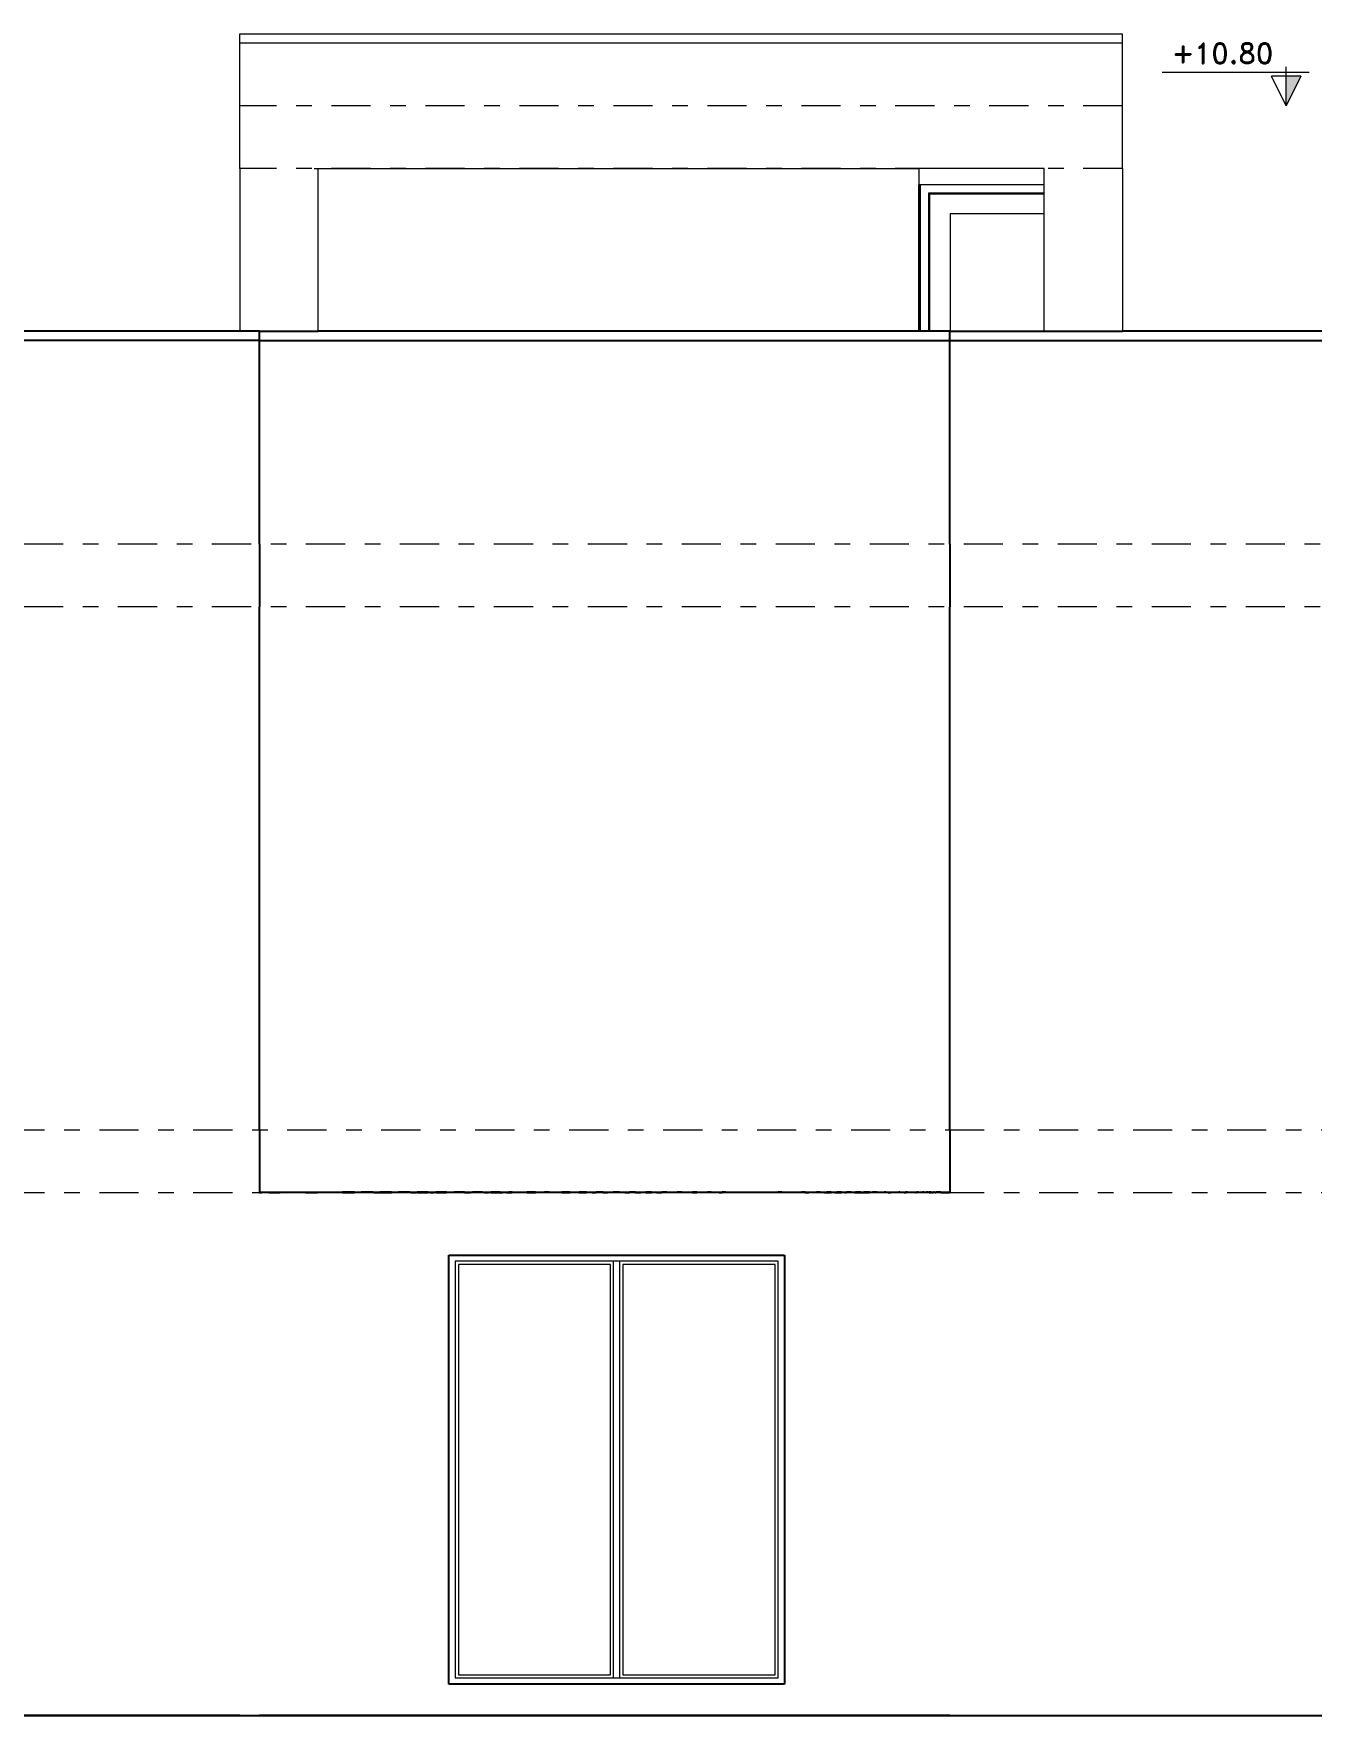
# Model space of a CAD drawing. Header units: metres. Extents: x 294 to 1101, y -498 to -355.
# Drawn here: x 559.78 to 567.95, y -486.5 to -475.76 of the extents above; entities that cross this region are included whole.
import ezdxf

# ---------------------------------------------------------------- set-up
doc = ezdxf.new("R2010")
doc.units = ezdxf.units.M
doc.linetypes.add('DASHDOT2', pattern=[0.5, 0.25, -0.125, 0, -0.125])
for name, color, linetype, lineweight in [('19-JARDINERIA', 80, 'Continuous', 0), ('D', 2, 'Continuous', 13), ('roof', 16, 'DASHDOT2', 18)]:
    doc.layers.add(name, color=color, linetype=linetype, lineweight=lineweight)
doc.styles.add('ROMAND', font='romand.shx', dxfattribs={"height": 0.2})

msp = doc.modelspace()

# ---------------------------------------------------------------- linework, layer by layer
for p, q in [((561.101, -477.665), (551.804, -477.665)), ((561.226, -477.665), (561.101, -477.665)), ((561.226, -477.725), (561.226, -477.665)), ((561.226, -477.665), (561.601, -477.665)), ((565.436, -477.665), (561.601, -477.665)), ((565.44, -477.665), (565.436, -477.665)), ((565.446, -477.665), (565.44, -477.665)), ((565.501, -477.665), (565.446, -477.665)), ((565.507, -477.665), (565.501, -477.665)), ((565.635, -477.665), (565.507, -477.665)), ((565.635, -477.725), (565.635, -477.665)), ((565.635, -477.665), (565.636, -477.665)), ((565.636, -477.665), (566.236, -477.665)), ((566.236, -477.665), (566.736, -477.665)), ((573.662, -477.665), (566.736, -477.665)), ((561.226, -477.725), (551.804, -477.725)), ((561.226, -477.725), (565.635, -477.725)), ((561.226, -478.825), (561.226, -477.725)), ((565.635, -478.825), (565.635, -477.725)), ((565.635, -477.725), (573.462, -477.725)), ((561.226, -479.025), (561.226, -478.825)), ((565.635, -479.025), (565.635, -478.825)), ((561.226, -479.025), (561.226, -479.425)), ((565.635, -479.025), (565.635, -479.425)), ((561.226, -482.765), (561.226, -479.425)), ((565.635, -482.765), (565.635, -479.425)), ((561.226, -482.765), (561.226, -483.164)), ((565.635, -482.765), (565.635, -483.164)), ((561.226, -483.164), (561.226, -483.165)), ((561.226, -483.164), (561.239, -483.164)), ((561.226, -483.165), (561.239, -483.165)), ((561.239, -483.164), (561.239, -483.165)), ((561.239, -483.164), (561.247, -483.164)), ((561.247, -483.165), (561.239, -483.165)), ((561.247, -483.164), (561.247, -483.165)), ((561.247, -483.164), (561.278, -483.164)), ((561.278, -483.165), (561.247, -483.165)), ((561.278, -483.164), (561.278, -483.165)), ((561.278, -483.164), (561.286, -483.164)), ((561.286, -483.165), (561.278, -483.165)), ((561.286, -483.164), (561.286, -483.165)), ((561.286, -483.164), (561.358, -483.164)), ((561.286, -483.165), (561.358, -483.165)), ((561.358, -483.164), (561.358, -483.165)), ((561.358, -483.164), (561.364, -483.164)), ((561.364, -483.165), (561.358, -483.165)), ((561.364, -483.164), (561.364, -483.165)), ((561.364, -483.164), (561.398, -483.164)), ((561.398, -483.165), (561.364, -483.165)), ((561.398, -483.164), (561.398, -483.165)), ((561.398, -483.164), (561.403, -483.164)), ((561.403, -483.165), (561.398, -483.165)), ((561.403, -483.164), (561.403, -483.165)), ((561.403, -483.164), (561.477, -483.164)), ((561.477, -483.165), (561.403, -483.165)), ((561.477, -483.164), (561.477, -483.165)), ((561.477, -483.164), (561.481, -483.164)), ((561.481, -483.165), (561.477, -483.165)), ((561.481, -483.164), (561.481, -483.165)), ((561.481, -483.164), (561.517, -483.164)), ((561.517, -483.165), (561.481, -483.165)), ((561.517, -483.164), (561.517, -483.165)), ((561.517, -483.164), (561.52, -483.164)), ((561.52, -483.165), (561.517, -483.165)), ((561.52, -483.164), (561.52, -483.165)), ((561.52, -483.164), (561.597, -483.164)), ((561.52, -483.165), (561.597, -483.165)), ((561.597, -483.164), (561.597, -483.165)), ((561.597, -483.164), (561.599, -483.164)), ((561.599, -483.165), (561.597, -483.165)), ((561.599, -483.164), (561.599, -483.165)), ((561.599, -483.164), (561.636, -483.164)), ((561.601, -483.165), (561.599, -483.165)), ((561.636, -483.165), (561.601, -483.165)), ((561.636, -483.164), (561.636, -483.165)), ((561.636, -483.164), (561.638, -483.164)), ((561.638, -483.165), (561.636, -483.165)), ((561.638, -483.164), (561.638, -483.165)), ((561.638, -483.164), (561.716, -483.164)), ((561.716, -483.165), (561.638, -483.165)), ((561.716, -483.164), (561.716, -483.165)), ((561.716, -483.164), (561.717, -483.164)), ((561.717, -483.165), (561.716, -483.165)), ((561.717, -483.164), (561.717, -483.165)), ((561.717, -483.164), (561.756, -483.164)), ((561.756, -483.165), (561.717, -483.165)), ((561.756, -483.164), (561.756, -483.165)), ((561.756, -483.164), (561.756, -483.165)), ((561.756, -483.164), (561.756, -483.164)), ((561.834, -483.164), (561.756, -483.164)), ((561.756, -483.165), (561.756, -483.165)), ((561.756, -483.165), (561.834, -483.165)), ((561.834, -483.164), (561.834, -483.165)), ((561.834, -483.164), (561.836, -483.164)), ((561.836, -483.165), (561.834, -483.165)), ((561.836, -483.164), (561.836, -483.165)), ((561.836, -483.164), (561.874, -483.164)), ((561.874, -483.165), (561.836, -483.165)), ((561.874, -483.164), (561.874, -483.165)), ((561.874, -483.164), (561.876, -483.164)), ((561.876, -483.165), (561.874, -483.165)), ((561.876, -483.164), (561.876, -483.165)), ((561.952, -483.164), (561.876, -483.164)), ((561.952, -483.165), (561.876, -483.165)), ((561.952, -483.164), (561.952, -483.165)), ((561.952, -483.164), (561.956, -483.164)), ((561.956, -483.165), (561.952, -483.165)), ((561.956, -483.164), (561.956, -483.165)), ((561.956, -483.164), (561.991, -483.164)), ((561.956, -483.165), (561.991, -483.165)), ((561.991, -483.164), (561.991, -483.165)), ((561.991, -483.164), (561.995, -483.164)), ((561.995, -483.165), (561.991, -483.165)), ((561.995, -483.164), (561.995, -483.165)), ((562.07, -483.164), (561.995, -483.164)), ((561.995, -483.165), (562.07, -483.165)), ((562.07, -483.164), (562.07, -483.165)), ((562.07, -483.164), (562.075, -483.164)), ((562.075, -483.165), (562.07, -483.165)), ((562.075, -483.164), (562.075, -483.165)), ((562.075, -483.164), (562.109, -483.164)), ((562.109, -483.165), (562.075, -483.165)), ((562.109, -483.164), (562.109, -483.165)), ((562.109, -483.164), (562.115, -483.164)), ((562.115, -483.165), (562.109, -483.165)), ((562.115, -483.164), (562.115, -483.165)), ((562.187, -483.164), (562.115, -483.164)), ((562.187, -483.165), (562.115, -483.165)), ((562.187, -483.164), (562.187, -483.165)), ((562.187, -483.164), (562.194, -483.164)), ((562.194, -483.165), (562.187, -483.165)), ((562.194, -483.164), (562.194, -483.165)), ((562.194, -483.164), (562.226, -483.164)), ((562.194, -483.165), (562.226, -483.165)), ((562.226, -483.164), (562.226, -483.165)), ((562.226, -483.164), (562.234, -483.164)), ((562.234, -483.165), (562.226, -483.165)), ((562.234, -483.164), (562.234, -483.165)), ((562.303, -483.164), (562.234, -483.164)), ((562.234, -483.165), (562.303, -483.165)), ((562.303, -483.164), (562.303, -483.165)), ((562.303, -483.164), (562.313, -483.164)), ((562.313, -483.165), (562.303, -483.165)), ((562.313, -483.164), (562.313, -483.165)), ((562.313, -483.164), (562.342, -483.164)), ((562.313, -483.165), (562.342, -483.165)), ((562.342, -483.164), (562.342, -483.165)), ((562.342, -483.164), (562.352, -483.164)), ((562.352, -483.165), (562.342, -483.165)), ((562.352, -483.164), (562.352, -483.165)), ((562.42, -483.164), (562.352, -483.164)), ((562.352, -483.165), (562.42, -483.165)), ((562.42, -483.164), (562.42, -483.165)), ((562.42, -483.164), (562.431, -483.164)), ((562.431, -483.165), (562.42, -483.165)), ((562.431, -483.164), (562.431, -483.165)), ((562.431, -483.164), (562.458, -483.164)), ((562.436, -483.165), (562.431, -483.165)), ((562.458, -483.165), (562.436, -483.165)), ((562.458, -483.164), (562.458, -483.165)), ((562.458, -483.164), (562.47, -483.164)), ((562.47, -483.165), (562.458, -483.165)), ((562.47, -483.164), (562.47, -483.165)), ((562.535, -483.164), (562.47, -483.164)), ((562.535, -483.165), (562.47, -483.165)), ((562.535, -483.164), (562.535, -483.165)), ((562.535, -483.164), (562.548, -483.164)), ((562.535, -483.165), (562.548, -483.165)), ((562.548, -483.164), (562.548, -483.165)), ((562.548, -483.164), (562.573, -483.164)), ((562.548, -483.165), (562.573, -483.165)), ((562.573, -483.164), (562.573, -483.165)), ((562.573, -483.164), (562.587, -483.164)), ((562.587, -483.165), (562.573, -483.165)), ((562.587, -483.164), (562.587, -483.165)), ((562.65, -483.164), (562.587, -483.164)), ((562.65, -483.165), (562.587, -483.165)), ((562.65, -483.164), (562.65, -483.165)), ((562.65, -483.164), (562.664, -483.164)), ((562.664, -483.165), (562.65, -483.165)), ((562.664, -483.164), (562.664, -483.165)), ((562.664, -483.164), (562.688, -483.164)), ((562.664, -483.165), (562.688, -483.165)), ((562.688, -483.164), (562.688, -483.165)), ((562.688, -483.164), (562.703, -483.164)), ((562.703, -483.165), (562.688, -483.165)), ((562.703, -483.164), (562.703, -483.165)), ((562.764, -483.164), (562.703, -483.164)), ((562.703, -483.165), (562.764, -483.165)), ((562.764, -483.164), (562.764, -483.165)), ((562.764, -483.164), (562.78, -483.164)), ((562.764, -483.165), (562.78, -483.165)), ((562.78, -483.164), (562.78, -483.165)), ((562.78, -483.164), (562.801, -483.164)), ((562.801, -483.165), (562.78, -483.165)), ((562.801, -483.164), (562.801, -483.165)), ((562.801, -483.164), (562.818, -483.164)), ((562.801, -483.165), (562.818, -483.165)), ((562.818, -483.164), (562.818, -483.165)), ((562.84, -483.164), (562.818, -483.164)), ((562.818, -483.165), (562.84, -483.165)), ((562.84, -483.164), (562.84, -483.165)), ((562.84, -483.164), (562.876, -483.164)), ((562.876, -483.165), (562.84, -483.165)), ((562.876, -483.164), (562.876, -483.165)), ((562.876, -483.164), (562.895, -483.164)), ((562.895, -483.165), (562.876, -483.165)), ((562.895, -483.164), (562.895, -483.165)), ((562.895, -483.164), (562.914, -483.164)), ((562.914, -483.165), (562.895, -483.165)), ((562.914, -483.164), (562.914, -483.165)), ((562.914, -483.164), (562.933, -483.164)), ((562.933, -483.165), (562.914, -483.165)), ((562.933, -483.164), (562.933, -483.165)), ((562.988, -483.164), (562.933, -483.164)), ((562.933, -483.165), (562.988, -483.165)), ((562.988, -483.164), (562.988, -483.165)), ((562.988, -483.164), (563.008, -483.164)), ((563.008, -483.165), (562.988, -483.165)), ((563.008, -483.164), (563.008, -483.165)), ((563.008, -483.164), (563.025, -483.164)), ((563.025, -483.165), (563.008, -483.165)), ((563.025, -483.164), (563.025, -483.165)), ((563.025, -483.164), (563.046, -483.164)), ((563.046, -483.165), (563.025, -483.165)), ((563.046, -483.164), (563.046, -483.165)), ((563.076, -483.164), (563.046, -483.164)), ((563.076, -483.165), (563.046, -483.165)), ((563.076, -483.164), (563.076, -483.165)), ((563.076, -483.164), (563.098, -483.164)), ((563.098, -483.165), (563.076, -483.165)), ((563.098, -483.164), (563.098, -483.165)), ((563.098, -483.164), (563.12, -483.164)), ((563.12, -483.165), (563.098, -483.165)), ((563.12, -483.164), (563.12, -483.165)), ((563.12, -483.164), (563.135, -483.164)), ((563.135, -483.165), (563.12, -483.165)), ((563.135, -483.164), (563.135, -483.165)), ((563.135, -483.164), (563.157, -483.164)), ((563.157, -483.165), (563.135, -483.165)), ((563.157, -483.164), (563.157, -483.165)), ((563.207, -483.164), (563.157, -483.164)), ((563.157, -483.165), (563.207, -483.165)), ((563.207, -483.164), (563.207, -483.165)), ((563.207, -483.164), (563.231, -483.164)), ((563.231, -483.165), (563.207, -483.165)), ((563.231, -483.164), (563.231, -483.165)), ((563.231, -483.164), (563.244, -483.164)), ((563.244, -483.165), (563.231, -483.165)), ((563.244, -483.164), (563.244, -483.165)), ((563.244, -483.164), (563.268, -483.164)), ((563.268, -483.165), (563.244, -483.165)), ((563.268, -483.164), (563.268, -483.165)), ((563.315, -483.164), (563.268, -483.164)), ((563.268, -483.165), (563.315, -483.165)), ((563.315, -483.164), (563.315, -483.165)), ((563.315, -483.164), (563.34, -483.164)), ((563.34, -483.165), (563.315, -483.165)), ((563.34, -483.164), (563.34, -483.165)), ((563.34, -483.164), (563.342, -483.164)), ((563.342, -483.165), (563.34, -483.165)), ((563.342, -483.164), (563.342, -483.165)), ((563.342, -483.164), (563.351, -483.164)), ((563.351, -483.165), (563.342, -483.165)), ((563.351, -483.164), (563.351, -483.165)), ((563.351, -483.164), (563.376, -483.164)), ((563.351, -483.165), (563.376, -483.165)), ((563.376, -483.164), (563.376, -483.165)), ((563.421, -483.164), (563.376, -483.164)), ((563.421, -483.165), (563.376, -483.165)), ((563.421, -483.164), (563.421, -483.165)), ((563.421, -483.164), (563.448, -483.164)), ((563.421, -483.165), (563.448, -483.165)), ((563.448, -483.164), (563.448, -483.165)), ((563.448, -483.164), (563.456, -483.164)), ((563.456, -483.165), (563.448, -483.165)), ((563.456, -483.164), (563.456, -483.165)), ((563.456, -483.164), (563.484, -483.164)), ((563.484, -483.165), (563.456, -483.165)), ((563.484, -483.164), (563.484, -483.165)), ((563.526, -483.164), (563.484, -483.164)), ((563.526, -483.165), (563.484, -483.165)), ((563.526, -483.164), (563.526, -483.165)), ((563.526, -483.164), (563.554, -483.164)), ((563.554, -483.165), (563.526, -483.165)), ((563.554, -483.164), (563.554, -483.165)), ((563.554, -483.164), (563.56, -483.164)), ((563.56, -483.165), (563.554, -483.165)), ((563.56, -483.164), (563.56, -483.165)), ((563.56, -483.164), (563.589, -483.164)), ((563.56, -483.165), (563.589, -483.165)), ((563.589, -483.164), (563.589, -483.165)), ((563.628, -483.164), (563.589, -483.164)), ((563.628, -483.165), (563.589, -483.165)), ((563.628, -483.164), (563.628, -483.165)), ((563.628, -483.164), (563.658, -483.164)), ((563.628, -483.165), (563.658, -483.165)), ((563.658, -483.164), (563.658, -483.165)), ((563.658, -483.164), (563.662, -483.164)), ((563.662, -483.165), (563.658, -483.165)), ((563.662, -483.164), (563.662, -483.165)), ((563.662, -483.164), (563.693, -483.164)), ((563.693, -483.165), (563.662, -483.165)), ((563.693, -483.164), (563.693, -483.165)), ((563.729, -483.164), (563.693, -483.164)), ((563.693, -483.165), (563.729, -483.165)), ((563.729, -483.164), (563.729, -483.165)), ((563.729, -483.164), (563.761, -483.164)), ((563.761, -483.165), (563.729, -483.165)), ((563.761, -483.164), (563.761, -483.165)), ((563.761, -483.164), (563.762, -483.164)), ((563.761, -483.165), (563.762, -483.165)), ((563.762, -483.164), (563.762, -483.165)), ((563.762, -483.164), (563.795, -483.164)), ((563.762, -483.165), (563.795, -483.165)), ((563.795, -483.164), (563.795, -483.165)), ((563.828, -483.164), (563.795, -483.164)), ((563.828, -483.165), (563.795, -483.165)), ((563.828, -483.164), (563.828, -483.165)), ((563.828, -483.164), (563.86, -483.164)), ((563.86, -483.165), (563.828, -483.165)), ((563.86, -483.164), (563.86, -483.165)), ((563.86, -483.164), (563.861, -483.164)), ((563.861, -483.165), (563.86, -483.165)), ((563.861, -483.164), (563.861, -483.165)), ((563.861, -483.164), (563.894, -483.164)), ((563.894, -483.165), (563.861, -483.165)), ((563.894, -483.164), (563.894, -483.165)), ((563.924, -483.164), (563.894, -483.164)), ((563.924, -483.165), (563.894, -483.165)), ((563.924, -483.164), (563.924, -483.165)), ((563.924, -483.164), (563.956, -483.164)), ((563.956, -483.165), (563.924, -483.165)), ((563.956, -483.164), (563.956, -483.165)), ((563.956, -483.164), (563.96, -483.164)), ((563.96, -483.165), (563.956, -483.165)), ((563.96, -483.164), (563.96, -483.165)), ((563.96, -483.164), (563.992, -483.164)), ((563.992, -483.165), (563.96, -483.165)), ((563.992, -483.164), (563.992, -483.165)), ((564.019, -483.164), (563.992, -483.164)), ((563.992, -483.165), (564.019, -483.165)), ((564.019, -483.164), (564.019, -483.165)), ((564.019, -483.164), (564.05, -483.164)), ((564.05, -483.165), (564.019, -483.165)), ((564.05, -483.164), (564.05, -483.165)), ((564.05, -483.164), (564.056, -483.164)), ((564.056, -483.165), (564.05, -483.165)), ((564.056, -483.164), (564.056, -483.165)), ((564.056, -483.164), (564.087, -483.164)), ((564.087, -483.165), (564.056, -483.165)), ((564.087, -483.164), (564.087, -483.165)), ((564.111, -483.164), (564.087, -483.164)), ((564.111, -483.165), (564.087, -483.165)), ((564.111, -483.164), (564.111, -483.165)), ((564.111, -483.164), (564.142, -483.164)), ((564.142, -483.165), (564.111, -483.165)), ((564.142, -483.164), (564.142, -483.165)), ((564.142, -483.164), (564.149, -483.164)), ((564.149, -483.165), (564.142, -483.165)), ((564.149, -483.164), (564.149, -483.165)), ((564.149, -483.164), (564.161, -483.164)), ((564.161, -483.165), (564.149, -483.165)), ((564.161, -483.164), (564.161, -483.165)), ((564.161, -483.164), (564.18, -483.164)), ((564.161, -483.165), (564.18, -483.165)), ((564.18, -483.164), (564.18, -483.165)), ((564.201, -483.164), (564.18, -483.164)), ((564.201, -483.165), (564.18, -483.165)), ((564.201, -483.164), (564.201, -483.165)), ((564.201, -483.164), (564.231, -483.164)), ((564.231, -483.165), (564.201, -483.165)), ((564.231, -483.164), (564.231, -483.165)), ((564.231, -483.164), (564.241, -483.164)), ((564.241, -483.165), (564.231, -483.165)), ((564.241, -483.164), (564.241, -483.165)), ((564.241, -483.164), (564.271, -483.164)), ((564.271, -483.165), (564.241, -483.165)), ((564.271, -483.164), (564.271, -483.165)), ((564.271, -483.164), (564.289, -483.164)), ((564.289, -483.165), (564.271, -483.165)), ((564.289, -483.164), (564.289, -483.165)), ((564.289, -483.164), (564.318, -483.164)), ((564.318, -483.165), (564.289, -483.165)), ((564.318, -483.164), (564.318, -483.165)), ((564.318, -483.164), (564.33, -483.164)), ((564.33, -483.165), (564.318, -483.165)), ((564.33, -483.164), (564.33, -483.165)), ((564.33, -483.164), (564.359, -483.164)), ((564.359, -483.165), (564.33, -483.165)), ((564.359, -483.164), (564.359, -483.165)), ((564.359, -483.164), (564.374, -483.164)), ((564.374, -483.165), (564.359, -483.165)), ((564.374, -483.164), (564.374, -483.165)), ((564.374, -483.164), (564.402, -483.164)), ((564.402, -483.165), (564.374, -483.165)), ((564.402, -483.164), (564.402, -483.165)), ((564.402, -483.164), (564.416, -483.164)), ((564.416, -483.165), (564.402, -483.165)), ((564.416, -483.164), (564.416, -483.165)), ((564.416, -483.164), (564.444, -483.164)), ((564.444, -483.165), (564.416, -483.165)), ((564.444, -483.164), (564.444, -483.165)), ((564.444, -483.164), (564.456, -483.164)), ((564.456, -483.165), (564.444, -483.165)), ((564.456, -483.164), (564.456, -483.165)), ((564.456, -483.164), (564.483, -483.164)), ((564.483, -483.165), (564.456, -483.165)), ((564.483, -483.164), (564.483, -483.165)), ((564.483, -483.164), (564.5, -483.164)), ((564.5, -483.165), (564.483, -483.165)), ((564.5, -483.164), (564.5, -483.165)), ((564.5, -483.164), (564.527, -483.164)), ((564.527, -483.165), (564.5, -483.165)), ((564.527, -483.164), (564.527, -483.165)), ((564.527, -483.164), (564.536, -483.164)), ((564.536, -483.165), (564.527, -483.165)), ((564.536, -483.164), (564.536, -483.165)), ((564.562, -483.164), (564.536, -483.164)), ((564.562, -483.165), (564.536, -483.165)), ((564.562, -483.164), (564.562, -483.165)), ((564.562, -483.164), (564.581, -483.164)), ((564.578, -483.165), (564.562, -483.165)), ((564.581, -483.165), (564.578, -483.165)), ((564.581, -483.164), (564.581, -483.165)), ((564.581, -483.164), (564.607, -483.164)), ((564.607, -483.165), (564.581, -483.165)), ((564.607, -483.164), (564.607, -483.165)), ((564.607, -483.164), (564.613, -483.164)), ((564.613, -483.165), (564.607, -483.165)), ((564.613, -483.164), (564.613, -483.165)), ((564.613, -483.164), (564.638, -483.164)), ((564.638, -483.165), (564.613, -483.165)), ((564.638, -483.164), (564.638, -483.165)), ((564.638, -483.164), (564.659, -483.164)), ((564.659, -483.165), (564.638, -483.165)), ((564.659, -483.164), (564.659, -483.165)), ((564.659, -483.164), (564.663, -483.164)), ((564.663, -483.165), (564.659, -483.165)), ((564.663, -483.164), (564.663, -483.165)), ((564.663, -483.164), (564.685, -483.164)), ((564.685, -483.165), (564.663, -483.165)), ((564.685, -483.164), (564.685, -483.165)), ((564.685, -483.164), (564.687, -483.164)), ((564.687, -483.165), (564.685, -483.165)), ((564.687, -483.164), (564.687, -483.165)), ((564.711, -483.164), (564.687, -483.164)), ((564.711, -483.165), (564.687, -483.165)), ((564.711, -483.164), (564.711, -483.165)), ((564.711, -483.164), (564.734, -483.164)), ((564.711, -483.165), (564.734, -483.165)), ((564.734, -483.164), (564.734, -483.165)), ((564.734, -483.164), (564.758, -483.164)), ((564.758, -483.165), (564.734, -483.165)), ((564.758, -483.164), (564.758, -483.165)), ((564.758, -483.164), (564.759, -483.164)), ((564.759, -483.165), (564.758, -483.165)), ((564.759, -483.164), (564.759, -483.165)), ((564.759, -483.164), (564.782, -483.164)), ((564.782, -483.165), (564.759, -483.165)), ((564.782, -483.164), (564.782, -483.165)), ((564.807, -483.164), (564.782, -483.164)), ((564.807, -483.165), (564.782, -483.165)), ((564.807, -483.164), (564.807, -483.165)), ((564.807, -483.164), (564.827, -483.164)), ((564.827, -483.165), (564.807, -483.165)), ((564.827, -483.164), (564.827, -483.165)), ((564.827, -483.164), (564.83, -483.164)), ((564.83, -483.165), (564.827, -483.165)), ((564.83, -483.164), (564.83, -483.165)), ((564.83, -483.164), (564.849, -483.164)), ((564.83, -483.165), (564.849, -483.165)), ((564.849, -483.164), (564.849, -483.165)), ((564.876, -483.164), (564.849, -483.164)), ((564.849, -483.165), (564.876, -483.165)), ((564.876, -483.164), (564.876, -483.165)), ((564.876, -483.164), (564.892, -483.164)), ((564.892, -483.165), (564.876, -483.165)), ((564.892, -483.164), (564.892, -483.165)), ((564.892, -483.164), (564.899, -483.164)), ((564.899, -483.165), (564.892, -483.165)), ((564.899, -483.164), (564.899, -483.165)), ((564.899, -483.164), (564.913, -483.164)), ((564.899, -483.165), (564.913, -483.165)), ((564.913, -483.164), (564.913, -483.165)), ((564.942, -483.164), (564.913, -483.164)), ((564.913, -483.165), (564.942, -483.165)), ((564.942, -483.164), (564.942, -483.165)), ((564.942, -483.164), (564.954, -483.164)), ((564.954, -483.165), (564.942, -483.165)), ((564.954, -483.164), (564.954, -483.165)), ((564.954, -483.164), (564.964, -483.164)), ((564.964, -483.165), (564.954, -483.165)), ((564.964, -483.164), (564.964, -483.165)), ((564.964, -483.164), (564.974, -483.164)), ((564.964, -483.165), (564.974, -483.165)), ((564.974, -483.164), (564.974, -483.165)), ((565.005, -483.164), (564.974, -483.164)), ((565.005, -483.165), (564.974, -483.165)), ((565.005, -483.164), (565.005, -483.165)), ((565.005, -483.164), (565.013, -483.164)), ((565.013, -483.165), (565.005, -483.165)), ((565.013, -483.164), (565.013, -483.165)), ((565.013, -483.164), (565.026, -483.164)), ((565.026, -483.165), (565.013, -483.165)), ((565.026, -483.164), (565.026, -483.165)), ((565.026, -483.164), (565.032, -483.164)), ((565.026, -483.165), (565.032, -483.165)), ((565.032, -483.164), (565.032, -483.165)), ((565.065, -483.164), (565.032, -483.164)), ((565.032, -483.165), (565.065, -483.165)), ((565.065, -483.164), (565.065, -483.165)), ((565.065, -483.164), (565.069, -483.164)), ((565.069, -483.165), (565.065, -483.165)), ((565.069, -483.164), (565.069, -483.165)), ((565.069, -483.164), (565.085, -483.164)), ((565.069, -483.165), (565.085, -483.165)), ((565.085, -483.164), (565.085, -483.165)), ((565.085, -483.164), (565.086, -483.164)), ((565.086, -483.165), (565.085, -483.165)), ((565.086, -483.164), (565.086, -483.165)), ((565.121, -483.164), (565.086, -483.164)), ((565.086, -483.165), (565.121, -483.165)), ((565.121, -483.164), (565.121, -483.165)), ((565.121, -483.164), (565.122, -483.164)), ((565.122, -483.165), (565.121, -483.165)), ((565.122, -483.164), (565.122, -483.165)), ((565.122, -483.164), (565.138, -483.164)), ((565.138, -483.165), (565.122, -483.165)), ((565.138, -483.164), (565.138, -483.165)), ((565.138, -483.164), (565.14, -483.164)), ((565.14, -483.165), (565.138, -483.165)), ((565.14, -483.164), (565.14, -483.165)), ((565.17, -483.164), (565.14, -483.164)), ((565.17, -483.165), (565.14, -483.165)), ((565.17, -483.164), (565.17, -483.165)), ((565.17, -483.164), (565.175, -483.164)), ((565.175, -483.165), (565.17, -483.165)), ((565.175, -483.164), (565.175, -483.165)), ((565.175, -483.164), (565.186, -483.164)), ((565.186, -483.165), (565.175, -483.165)), ((565.186, -483.164), (565.186, -483.165)), ((565.186, -483.164), (565.192, -483.164)), ((565.192, -483.165), (565.186, -483.165)), ((565.192, -483.164), (565.192, -483.165)), ((565.192, -483.164), (565.216, -483.164)), ((565.216, -483.165), (565.192, -483.165)), ((565.216, -483.164), (565.216, -483.165)), ((565.225, -483.164), (565.216, -483.164)), ((565.225, -483.165), (565.216, -483.165)), ((565.225, -483.164), (565.225, -483.165)), ((565.225, -483.164), (565.23, -483.164)), ((565.23, -483.165), (565.225, -483.165)), ((565.23, -483.164), (565.23, -483.165)), ((565.23, -483.164), (565.241, -483.164)), ((565.241, -483.165), (565.23, -483.165)), ((565.241, -483.164), (565.241, -483.165)), ((565.241, -483.164), (565.258, -483.164)), ((565.241, -483.165), (565.258, -483.165)), ((565.258, -483.164), (565.258, -483.165)), ((565.258, -483.164), (565.271, -483.164)), ((565.271, -483.165), (565.258, -483.165)), ((565.271, -483.164), (565.271, -483.165)), ((565.271, -483.164), (565.271, -483.165)), ((565.271, -483.164), (565.271, -483.164)), ((565.271, -483.164), (565.286, -483.164)), ((565.286, -483.165), (565.271, -483.165)), ((565.271, -483.165), (565.271, -483.165)), ((565.286, -483.164), (565.286, -483.165)), ((565.286, -483.164), (565.297, -483.164)), ((565.297, -483.165), (565.286, -483.165)), ((565.297, -483.164), (565.297, -483.165)), ((565.297, -483.164), (565.309, -483.164)), ((565.309, -483.165), (565.297, -483.165)), ((565.309, -483.164), (565.309, -483.165)), ((565.314, -483.164), (565.309, -483.164)), ((565.314, -483.165), (565.309, -483.165)), ((565.314, -483.164), (565.314, -483.165)), ((565.314, -483.164), (565.328, -483.164)), ((565.328, -483.165), (565.314, -483.165)), ((565.328, -483.164), (565.328, -483.165)), ((565.328, -483.164), (565.332, -483.164)), ((565.332, -483.165), (565.328, -483.165)), ((565.332, -483.164), (565.332, -483.165)), ((565.332, -483.164), (565.343, -483.164)), ((565.343, -483.165), (565.332, -483.165)), ((565.343, -483.164), (565.343, -483.165)), ((565.343, -483.164), (565.354, -483.164)), ((565.343, -483.165), (565.354, -483.165)), ((565.354, -483.164), (565.354, -483.165)), ((565.363, -483.164), (565.354, -483.164)), ((565.363, -483.165), (565.354, -483.165)), ((565.363, -483.164), (565.363, -483.165)), ((565.363, -483.164), (565.366, -483.164)), ((565.366, -483.165), (565.363, -483.165)), ((565.366, -483.164), (565.366, -483.165)), ((565.366, -483.164), (565.373, -483.164)), ((565.373, -483.165), (565.366, -483.165)), ((565.373, -483.164), (565.373, -483.165)), ((565.373, -483.164), (565.389, -483.164)), ((565.389, -483.165), (565.373, -483.165)), ((565.389, -483.164), (565.389, -483.165)), ((565.389, -483.164), (565.392, -483.164)), ((565.392, -483.165), (565.389, -483.165)), ((565.392, -483.164), (565.392, -483.165)), ((565.392, -483.164), (565.4, -483.164)), ((565.4, -483.165), (565.392, -483.165)), ((565.4, -483.164), (565.4, -483.165)), ((565.4, -483.164), (565.4, -483.165)), ((565.4, -483.164), (565.4, -483.164)), ((565.4, -483.164), (565.416, -483.164)), ((565.416, -483.165), (565.4, -483.165)), ((565.4, -483.165), (565.4, -483.165)), ((565.416, -483.164), (565.416, -483.165)), ((565.416, -483.164), (565.421, -483.164)), ((565.416, -483.165), (565.421, -483.165)), ((565.421, -483.164), (565.421, -483.165)), ((565.421, -483.164), (565.423, -483.164)), ((565.423, -483.165), (565.421, -483.165)), ((565.423, -483.164), (565.423, -483.165)), ((565.431, -483.164), (565.423, -483.164)), ((565.431, -483.165), (565.423, -483.165)), ((565.431, -483.164), (565.431, -483.165)), ((565.431, -483.164), (565.437, -483.164)), ((565.437, -483.165), (565.431, -483.165)), ((565.437, -483.164), (565.437, -483.165)), ((565.437, -483.164), (565.443, -483.164)), ((565.443, -483.165), (565.437, -483.165)), ((565.443, -483.164), (565.443, -483.165)), ((565.443, -483.164), (565.45, -483.164)), ((565.45, -483.165), (565.443, -483.165)), ((565.45, -483.164), (565.45, -483.165)), ((565.45, -483.164), (565.454, -483.164)), ((565.454, -483.165), (565.45, -483.165)), ((565.454, -483.164), (565.454, -483.165)), ((565.454, -483.164), (565.459, -483.164)), ((565.459, -483.165), (565.454, -483.165)), ((565.459, -483.164), (565.459, -483.165)), ((565.459, -483.164), (565.459, -483.165)), ((565.459, -483.164), (565.459, -483.164)), ((565.468, -483.164), (565.459, -483.164)), ((565.468, -483.165), (565.459, -483.165)), ((565.459, -483.165), (565.459, -483.165)), ((565.468, -483.164), (565.468, -483.165)), ((565.468, -483.164), (565.471, -483.164)), ((565.471, -483.165), (565.468, -483.165)), ((565.471, -483.164), (565.471, -483.165)), ((565.471, -483.164), (565.475, -483.164)), ((565.475, -483.165), (565.471, -483.165)), ((565.475, -483.164), (565.475, -483.165)), ((565.475, -483.164), (565.478, -483.164)), ((565.478, -483.165), (565.475, -483.165)), ((565.478, -483.164), (565.478, -483.165)), ((565.478, -483.164), (565.48, -483.164)), ((565.48, -483.165), (565.478, -483.165)), ((565.48, -483.164), (565.48, -483.165)), ((565.48, -483.164), (565.482, -483.164)), ((565.482, -483.165), (565.48, -483.165)), ((565.482, -483.164), (565.482, -483.165)), ((565.482, -483.164), (565.484, -483.164)), ((565.484, -483.165), (565.482, -483.165)), ((565.484, -483.164), (565.484, -483.165)), ((565.484, -483.164), (565.485, -483.164)), ((565.485, -483.165), (565.484, -483.165)), ((565.485, -483.164), (565.485, -483.165)), ((565.485, -483.164), (565.486, -483.164)), ((565.486, -483.165), (565.485, -483.165)), ((565.486, -483.164), (565.486, -483.165)), ((565.496, -483.164), (565.486, -483.164)), ((565.496, -483.165), (565.486, -483.165)), ((565.496, -483.164), (565.496, -483.165)), ((565.496, -483.164), (565.502, -483.164)), ((565.502, -483.165), (565.496, -483.165)), ((565.502, -483.164), (565.502, -483.165)), ((565.514, -483.164), (565.502, -483.164)), ((565.502, -483.165), (565.514, -483.165)), ((565.514, -483.164), (565.514, -483.165)), ((565.514, -483.164), (565.519, -483.164)), ((565.519, -483.165), (565.514, -483.165)), ((565.519, -483.164), (565.519, -483.165)), ((565.519, -483.164), (565.527, -483.164)), ((565.519, -483.165), (565.527, -483.165)), ((565.527, -483.164), (565.527, -483.165)), ((565.527, -483.164), (565.531, -483.164)), ((565.531, -483.165), (565.527, -483.165)), ((565.531, -483.164), (565.531, -483.165)), ((565.537, -483.164), (565.531, -483.164)), ((565.537, -483.165), (565.531, -483.165)), ((565.537, -483.164), (565.537, -483.165)), ((565.537, -483.164), (565.54, -483.164)), ((565.54, -483.165), (565.537, -483.165)), ((565.54, -483.164), (565.54, -483.165)), ((565.54, -483.164), (565.544, -483.164)), ((565.54, -483.165), (565.544, -483.165)), ((565.544, -483.164), (565.544, -483.165)), ((565.544, -483.164), (565.545, -483.164)), ((565.545, -483.165), (565.544, -483.165)), ((565.545, -483.164), (565.545, -483.165)), ((565.545, -483.164), (565.546, -483.164)), ((565.546, -483.165), (565.545, -483.165)), ((565.546, -483.164), (565.546, -483.165)), ((565.576, -483.164), (565.546, -483.164)), ((565.576, -483.165), (565.546, -483.165)), ((565.576, -483.164), (565.576, -483.165)), ((565.576, -483.164), (565.635, -483.164)), ((565.576, -483.165), (565.635, -483.165)), ((565.635, -483.164), (565.635, -483.165)), ((562.436, -486.305), (562.436, -483.565)), ((562.436, -483.565), (564.578, -483.565)), ((564.578, -483.565), (564.578, -486.305)), ((564.578, -486.305), (562.436, -486.305)), ((561.101, -486.505), (559.62, -486.505)), ((559.62, -486.505), (560.454, -486.505)), ((560.454, -486.505), (561.226, -486.505)), ((561.101, -486.505), (561.601, -486.505)), ((565.635, -486.505), (561.226, -486.505)), ((561.226, -486.505), (562.304, -486.505)), ((562.436, -486.505), (561.601, -486.505)), ((562.304, -486.505), (562.436, -486.505)), ((564.578, -486.505), (562.436, -486.505)), ((562.436, -486.505), (564.578, -486.505)), ((562.665, -486.505), (562.577, -486.505)), ((562.618, -486.505), (562.617, -486.505)), ((562.617, -486.505), (562.618, -486.505)), ((562.619, -486.505), (562.618, -486.505)), ((562.618, -486.505), (562.618, -486.505)), ((562.618, -486.505), (562.618, -486.505)), ((562.618, -486.505), (562.619, -486.505)), ((562.62, -486.505), (562.619, -486.505)), ((562.619, -486.505), (562.62, -486.505)), ((562.622, -486.505), (562.62, -486.505)), ((562.62, -486.505), (562.622, -486.505)), ((562.624, -486.505), (562.622, -486.505)), ((562.622, -486.505), (562.624, -486.505)), ((562.626, -486.505), (562.624, -486.505)), ((562.624, -486.505), (562.626, -486.505)), ((562.628, -486.505), (562.626, -486.505)), ((562.626, -486.505), (562.628, -486.505)), ((562.631, -486.505), (562.628, -486.505)), ((562.628, -486.505), (562.631, -486.505)), ((562.634, -486.505), (562.631, -486.505)), ((562.631, -486.505), (562.634, -486.505)), ((562.637, -486.505), (562.634, -486.505)), ((562.634, -486.505), (562.637, -486.505)), ((562.641, -486.505), (562.637, -486.505)), ((562.637, -486.505), (562.641, -486.505)), ((562.645, -486.505), (562.641, -486.505)), ((562.641, -486.505), (562.645, -486.505)), ((562.649, -486.505), (562.645, -486.505)), ((562.645, -486.505), (562.649, -486.505)), ((562.653, -486.505), (562.649, -486.505)), ((562.649, -486.505), (562.653, -486.505)), ((562.657, -486.505), (562.653, -486.505)), ((562.653, -486.505), (562.657, -486.505)), ((562.662, -486.505), (562.657, -486.505)), ((562.657, -486.505), (562.662, -486.505)), ((562.667, -486.505), (562.662, -486.505)), ((562.662, -486.505), (562.667, -486.505)), ((562.666, -486.505), (562.665, -486.505)), ((562.665, -486.505), (562.665, -486.505)), ((562.665, -486.505), (562.665, -486.505)), ((562.665, -486.505), (562.665, -486.505)), ((562.665, -486.505), (562.665, -486.505)), ((562.665, -486.505), (562.666, -486.505)), ((562.667, -486.505), (562.666, -486.505)), ((562.666, -486.505), (562.666, -486.505)), ((562.666, -486.505), (562.666, -486.505)), ((562.666, -486.505), (562.667, -486.505)), ((562.668, -486.505), (562.667, -486.505)), ((562.667, -486.505), (562.667, -486.505)), ((562.667, -486.505), (562.667, -486.505)), ((562.667, -486.505), (562.668, -486.505)), ((562.672, -486.505), (562.667, -486.505)), ((562.667, -486.505), (562.672, -486.505)), ((562.669, -486.505), (562.668, -486.505)), ((562.668, -486.505), (562.669, -486.505)), ((562.671, -486.505), (562.669, -486.505)), ((562.669, -486.505), (562.671, -486.505)), ((562.672, -486.505), (562.671, -486.505)), ((562.671, -486.505), (562.672, -486.505)), ((562.673, -486.505), (562.672, -486.505)), ((562.672, -486.505), (562.673, -486.505)), ((562.677, -486.505), (562.672, -486.505)), ((562.672, -486.505), (562.677, -486.505)), ((562.675, -486.505), (562.673, -486.505)), ((562.673, -486.505), (562.675, -486.505)), ((562.676, -486.505), (562.675, -486.505)), ((562.675, -486.505), (562.676, -486.505)), ((562.678, -486.505), (562.676, -486.505)), ((562.676, -486.505), (562.678, -486.505)), ((562.682, -486.505), (562.677, -486.505)), ((562.677, -486.505), (562.682, -486.505)), ((562.679, -486.505), (562.678, -486.505)), ((562.678, -486.505), (562.679, -486.505)), ((562.681, -486.505), (562.679, -486.505)), ((562.679, -486.505), (562.681, -486.505)), ((562.683, -486.505), (562.681, -486.505)), ((562.681, -486.505), (562.683, -486.505)), ((562.687, -486.505), (562.682, -486.505)), ((562.682, -486.505), (562.687, -486.505)), ((562.685, -486.505), (562.683, -486.505)), ((562.683, -486.505), (562.685, -486.505)), ((562.687, -486.505), (562.685, -486.505)), ((562.685, -486.505), (562.687, -486.505)), ((562.689, -486.505), (562.687, -486.505)), ((562.687, -486.505), (562.689, -486.505)), ((562.692, -486.505), (562.687, -486.505)), ((562.687, -486.505), (562.692, -486.505)), ((562.691, -486.505), (562.689, -486.505)), ((562.689, -486.505), (562.691, -486.505)), ((562.693, -486.505), (562.691, -486.505)), ((562.691, -486.505), (562.693, -486.505)), ((562.698, -486.505), (562.692, -486.505)), ((562.692, -486.505), (562.698, -486.505)), ((562.695, -486.505), (562.693, -486.505)), ((562.693, -486.505), (562.695, -486.505)), ((562.698, -486.505), (562.695, -486.505)), ((562.695, -486.505), (562.698, -486.505)), ((562.698, -486.505), (562.7, -486.505)), ((562.7, -486.505), (562.698, -486.505)), ((562.698, -486.505), (562.703, -486.505)), ((562.703, -486.505), (562.698, -486.505)), ((562.7, -486.505), (562.702, -486.505)), ((562.702, -486.505), (562.7, -486.505)), ((562.702, -486.505), (562.704, -486.505)), ((562.704, -486.505), (562.702, -486.505)), ((562.703, -486.505), (562.708, -486.505)), ((562.708, -486.505), (562.703, -486.505)), ((562.704, -486.505), (562.706, -486.505)), ((562.706, -486.505), (562.704, -486.505)), ((562.706, -486.505), (562.708, -486.505)), ((562.708, -486.505), (562.706, -486.505)), ((562.708, -486.505), (562.71, -486.505)), ((562.71, -486.505), (562.708, -486.505)), ((562.708, -486.505), (562.713, -486.505)), ((562.713, -486.505), (562.708, -486.505)), ((562.71, -486.505), (562.712, -486.505)), ((562.712, -486.505), (562.71, -486.505)), ((562.712, -486.505), (562.714, -486.505)), ((562.714, -486.505), (562.712, -486.505)), ((562.713, -486.505), (562.718, -486.505)), ((562.718, -486.505), (562.713, -486.505)), ((562.714, -486.505), (562.716, -486.505)), ((562.716, -486.505), (562.714, -486.505)), ((562.716, -486.505), (562.717, -486.505)), ((562.717, -486.505), (562.716, -486.505)), ((562.717, -486.505), (562.719, -486.505)), ((562.719, -486.505), (562.717, -486.505)), ((562.718, -486.505), (562.723, -486.505)), ((562.723, -486.505), (562.718, -486.505)), ((562.719, -486.505), (562.721, -486.505)), ((562.721, -486.505), (562.719, -486.505)), ((562.721, -486.505), (562.722, -486.505)), ((562.722, -486.505), (562.721, -486.505)), ((562.722, -486.505), (562.723, -486.505)), ((562.723, -486.505), (562.722, -486.505)), ((562.723, -486.505), (562.725, -486.505)), ((562.725, -486.505), (562.723, -486.505)), ((562.723, -486.505), (562.728, -486.505)), ((562.728, -486.505), (562.723, -486.505)), ((562.725, -486.505), (562.726, -486.505)), ((562.726, -486.505), (562.725, -486.505)), ((562.726, -486.505), (562.727, -486.505)), ((562.727, -486.505), (562.726, -486.505)), ((562.727, -486.505), (562.728, -486.505)), ((562.728, -486.505), (562.727, -486.505)), ((562.728, -486.505), (562.728, -486.505)), ((562.728, -486.505), (562.729, -486.505)), ((562.729, -486.505), (562.728, -486.505)), ((562.728, -486.505), (562.728, -486.505)), ((562.728, -486.505), (562.733, -486.505)), ((562.733, -486.505), (562.728, -486.505)), ((562.729, -486.505), (562.729, -486.505)), ((562.729, -486.505), (562.73, -486.505)), ((562.73, -486.505), (562.729, -486.505)), ((562.729, -486.505), (562.729, -486.505)), ((562.818, -486.505), (562.73, -486.505)), ((562.73, -486.505), (562.73, -486.505)), ((562.73, -486.505), (562.73, -486.505)), ((562.73, -486.505), (562.73, -486.505)), ((562.73, -486.505), (562.73, -486.505)), ((562.733, -486.505), (562.738, -486.505)), ((562.738, -486.505), (562.733, -486.505)), ((562.738, -486.505), (562.742, -486.505)), ((562.742, -486.505), (562.738, -486.505)), ((562.742, -486.505), (562.746, -486.505)), ((562.746, -486.505), (562.742, -486.505)), ((562.746, -486.505), (562.75, -486.505)), ((562.75, -486.505), (562.746, -486.505)), ((562.75, -486.505), (562.754, -486.505)), ((562.754, -486.505), (562.75, -486.505)), ((562.754, -486.505), (562.758, -486.505)), ((562.758, -486.505), (562.754, -486.505)), ((562.758, -486.505), (562.761, -486.505)), ((562.761, -486.505), (562.758, -486.505)), ((562.761, -486.505), (562.764, -486.505)), ((562.764, -486.505), (562.761, -486.505)), ((562.764, -486.505), (562.767, -486.505)), ((562.767, -486.505), (562.764, -486.505)), ((562.767, -486.505), (562.769, -486.505)), ((562.769, -486.505), (562.767, -486.505)), ((562.769, -486.505), (562.772, -486.505)), ((562.772, -486.505), (562.769, -486.505)), ((562.772, -486.505), (562.773, -486.505)), ((562.773, -486.505), (562.772, -486.505)), ((562.773, -486.505), (562.775, -486.505)), ((562.775, -486.505), (562.773, -486.505)), ((562.775, -486.505), (562.776, -486.505)), ((562.776, -486.505), (562.775, -486.505)), ((562.776, -486.505), (562.777, -486.505)), ((562.777, -486.505), (562.776, -486.505)), ((562.777, -486.505), (562.777, -486.505)), ((562.777, -486.505), (562.778, -486.505)), ((562.778, -486.505), (562.777, -486.505)), ((562.777, -486.505), (562.777, -486.505)), ((564.578, -486.505), (566.236, -486.505)), ((564.578, -486.505), (565.635, -486.505)), ((565.635, -486.505), (566.428, -486.505)), ((566.236, -486.505), (566.736, -486.505)), ((566.428, -486.505), (573.662, -486.505)), ((566.736, -486.505), (571.562, -486.505))]:
    msp.add_line(p, q)
at = {"layer": '19-JARDINERIA', "color": 251}
for p, q in [((561.101, -475.825), (561.101, -475.765)), ((561.101, -475.765), (566.736, -475.765)), ((566.736, -475.825), (566.736, -475.765)), ((566.736, -475.825), (561.101, -475.825)), ((561.101, -476.225), (561.101, -475.825)), ((566.736, -476.225), (566.736, -475.825)), ((561.101, -476.625), (561.101, -476.225)), ((566.736, -476.625), (566.736, -476.225)), ((561.101, -476.625), (561.101, -477.665)), ((561.601, -476.625), (565.436, -476.625)), ((561.601, -477.665), (561.601, -476.625)), ((565.436, -476.625), (565.436, -476.73)), ((566.236, -476.625), (565.436, -476.625)), ((566.236, -476.73), (566.236, -476.625)), ((566.736, -476.625), (566.736, -477.665)), ((565.436, -476.73), (565.44, -476.73)), ((565.436, -477.665), (565.436, -476.73)), ((565.44, -477.665), (565.44, -476.73)), ((565.446, -476.73), (565.44, -476.73)), ((566.236, -476.73), (565.446, -476.73)), ((565.446, -477.665), (565.446, -476.73)), ((566.236, -476.782), (566.236, -476.73)), ((565.501, -476.782), (566.236, -476.782)), ((565.501, -477.665), (565.501, -476.782)), ((565.507, -477.665), (565.507, -476.787)), ((565.507, -476.787), (566.236, -476.787)), ((566.236, -476.787), (566.236, -476.782)), ((566.236, -476.916), (566.236, -476.787)), ((566.236, -476.916), (565.636, -476.916)), ((565.636, -476.916), (565.636, -477.665)), ((566.236, -477.665), (566.236, -476.916)), ((562.476, -483.605), (562.476, -486.265)), ((563.487, -483.605), (562.476, -483.605)), ((563.487, -486.265), (563.487, -483.605)), ((563.527, -483.605), (563.487, -483.605)), ((563.527, -486.265), (563.527, -483.605)), ((564.538, -483.605), (563.527, -483.605)), ((564.538, -486.265), (564.538, -483.605)), ((563.467, -483.625), (562.496, -483.625)), ((562.496, -483.625), (562.496, -486.245)), ((563.467, -486.245), (563.467, -483.625)), ((563.547, -483.625), (563.547, -486.245)), ((564.518, -483.625), (563.547, -483.625)), ((564.518, -486.245), (564.518, -483.625)), ((562.476, -486.265), (563.487, -486.265)), ((562.496, -486.245), (563.467, -486.245)), ((563.487, -486.265), (563.527, -486.265)), ((563.527, -486.265), (564.538, -486.265)), ((563.547, -486.245), (564.518, -486.245))]:
    msp.add_line(p, q, dxfattribs=at)
at = {"layer": 'D'}
for p, q in [((567.782, -476.225), (567.782, -475.976)), ((567.782, -476.225), (567.782, -475.976)), ((567.928, -476.013), (566.99, -476.013)), ((567.928, -476.013), (566.99, -476.013)), ((567.876, -476.037), (567.688, -476.037)), ((567.782, -476.225), (567.688, -476.037)), ((567.876, -476.037), (567.688, -476.037)), ((567.782, -476.225), (567.688, -476.037)), ((567.876, -476.037), (567.782, -476.225)), ((567.876, -476.037), (567.782, -476.225))]:
    msp.add_line(p, q, dxfattribs=at)
msp.add_solid([(567.876, -476.037), (567.782, -476.037), (567.782, -476.225)], dxfattribs=at)
msp.add_solid([(567.876, -476.037), (567.782, -476.037), (567.782, -476.225)], dxfattribs=at)
at = {"layer": 'roof'}
for p, q in [((566.736, -476.225), (561.101, -476.225)), ((566.736, -476.625), (561.101, -476.625)), ((561.576, -476.625), (565.411, -476.625)), ((575.573, -479.025), (551.804, -479.025)), ((575.573, -479.425), (551.804, -479.425)), ((551.804, -482.765), (577.253, -482.765)), ((551.804, -483.165), (577.253, -483.165))]:
    msp.add_line(p, q, dxfattribs=at)

# ---------------------------------------------------------------- texts
at = {"layer": 'D', "style": 'ROMAND'}
msp.add_text('+10.80', height=0.13, dxfattribs=at).set_placement((567.053, -475.956))

doc.saveas('drawing.dxf')
